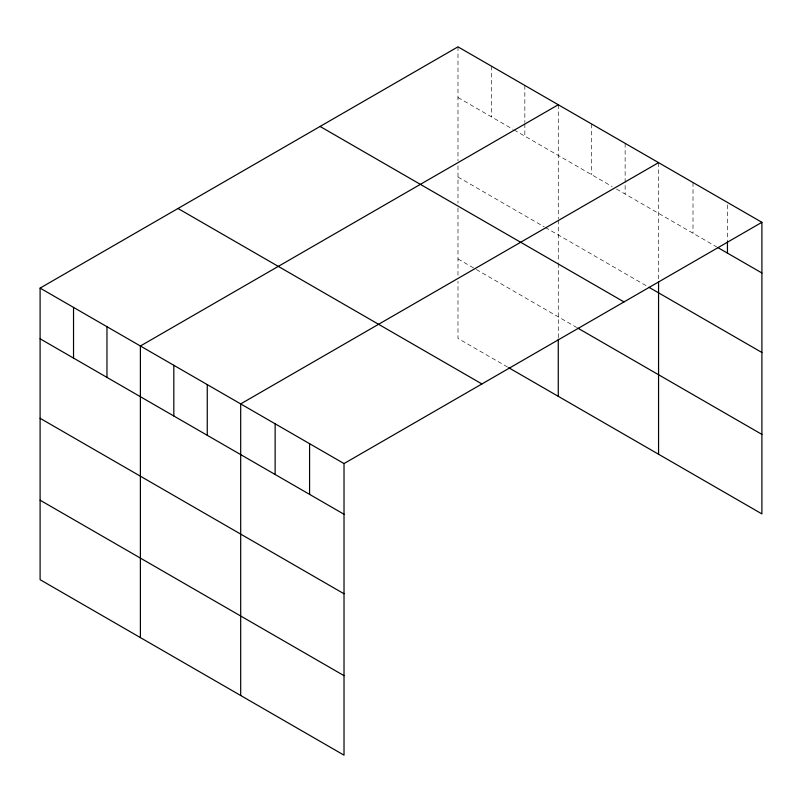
<?xml version="1.0" encoding="UTF-8"?>
<svg xmlns="http://www.w3.org/2000/svg" width="802" height="802" viewBox="0 0 802 802"><rect width="100%" height="100%" fill="white"/><g stroke="black" fill="none" stroke-linecap="round" stroke-linejoin="round"><path stroke-width="0.6" stroke-dasharray="4.01 3.01" d="M457.982 46.837L457.982 160.881M457.982 97.533L512.979 129.292M514.052 129.914L612.197 186.565M616.507 189.061L716.687 246.906M457.982 177.031L544.257 226.836M545.33 227.467L647.785 286.615M457.982 258.936L475.235 268.901M476.308 269.522L576.608 327.427M507.586 367.075L457.982 338.434L457.982 281.291M727.454 204.891L727.454 240.75M693.008 182.535L693.008 233.232M658.562 162.646L658.562 280.419M625.139 143.347L625.139 194.044M591.706 124.049L591.706 174.736M558.272 104.741L558.272 218.786M558.272 220.029L558.272 262.234M558.272 263.477L558.272 337.953M524.839 85.443L524.839 122.536M524.839 123.769L524.839 136.139M491.405 66.145L491.405 116.831M457.982 165.854L457.982 203.086M457.982 208.059L457.982 276.329"/><path stroke-width="1.2" d="M40.1 288.098L344.018 463.566L344.018 755.163L40.1 579.686L40.1 288.098L457.982 46.837L761.9 222.314L761.9 513.902L508.668 367.697M558.272 104.741L140.39 346.003L140.39 637.6M658.562 162.646L240.69 403.907L240.69 695.504M344.018 463.566L761.9 222.314M717.77 247.527L761.9 273.001M648.858 287.236L761.9 352.499M320.078 126.455L623.996 301.923M577.681 328.048L761.9 434.403M178.004 208.49L481.922 383.957M40.1 338.795L344.018 514.262M40.1 418.293L344.018 593.761M40.1 500.197L344.018 675.665M727.454 241.983L727.454 253.111M658.562 281.662L658.562 454.243M558.272 339.196L558.272 396.338M309.582 443.686L309.582 494.373M275.136 423.797L275.136 474.493M207.257 384.609L207.257 435.306M173.823 365.311L173.823 415.997M106.967 326.705L106.967 377.401M73.533 307.407L73.533 358.093"/></g></svg>
